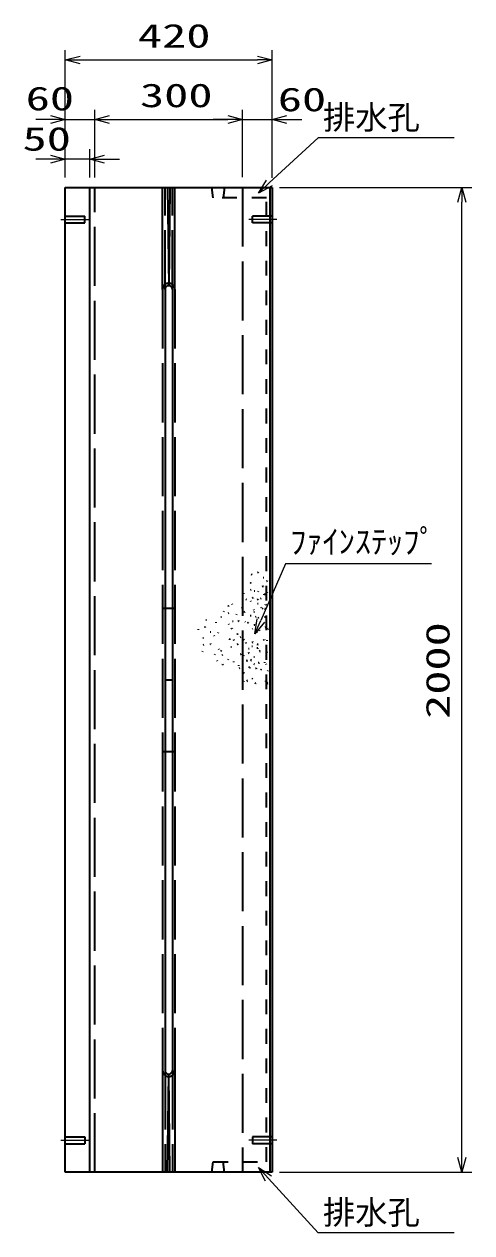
# Model space of a CAD drawing. Units: millimetres on the paper. Extents: x 15 to 1219, y 6 to 859.
# Drawn here: x 624.8 to 670.2, y 370.3 to 493 of the extents above; entities that cross this region are included whole.
import ezdxf
from ezdxf.enums import TextEntityAlignment as Align

# ---------------------------------------------------------------- set-up
doc = ezdxf.new("R2010")
doc.units = ezdxf.units.MM
for name, pattern in [('DASHED', [7.5, 6, -1.5]), ('USER1', [18.5, 12, -1.5, 3.5, -1.5]), ('USER2', [3, 1.5, -1.5])]:
    doc.linetypes.add(name, pattern=pattern)
for name, color, linetype, lineweight in [('D-BMK（構造物基準線）', 2, 'USER1', 18), ('D-STR-DIM（寸法）', 7, 'Continuous', 13), ('D-STR-HTXT（WS-旗）', 7, 'Continuous', 13), ('D-STR-HTXT（旗上げ）', 7, 'Continuous', 13), ('D-STR（構造物WS）', 1, 'Continuous', 35), ('D-STR（構造物）', 1, 'Continuous', 35)]:
    doc.layers.add(name, color=color, linetype=linetype, lineweight=lineweight)
doc.styles.add('ＭＳ ゴシック', font='')
doc.styles.get('ＭＳ ゴシック').set_extended_font_data('MS Gothic')

# ---------------------------------------------------------------- blocks, each defined once
blk = doc.blocks.new('_Open30')
at = {"color": 7, "linetype": 'Continuous', "lineweight": 13}
for p, q in [((-1, 0.2679), (0, 0)), ((0, 0), (-1, -0.2679)), ((0, 0), (-1, 0))]:
    blk.add_line(p, q, dxfattribs=at)

msp = doc.modelspace()

# ---------------------------------------------------------------- linework, layer by layer
at = {"layer": 'D-BMK（構造物基準線）'}
for p, q in [((628.498, 473.156), (631.348, 473.156)), ((650.422, 473.156), (647.573, 473.156)), ((628.498, 379.656), (631.348, 379.656)), ((650.422, 379.656), (647.573, 379.656))]:
    msp.add_line(p, q, dxfattribs=at)
at = {"layer": 'D-STR-DIM（寸法）'}
for p, q in [((628.96, 484.303), (628.96, 490.353)), ((649.96, 484.333), (649.96, 490.353)), ((630.46, 489.353), (648.46, 489.353)), ((628.96, 477.406), (628.96, 484.303)), ((631.96, 477.458), (631.96, 484.303)), ((631.96, 477.406), (631.96, 484.303)), ((646.96, 477.473), (646.96, 484.303)), ((646.96, 477.443), (646.96, 484.303)), ((649.96, 477.376), (649.96, 484.303)), ((627.46, 483.303), (625.96, 483.303)), ((628.96, 483.303), (631.96, 483.303)), ((633.46, 483.303), (634.96, 483.303)), ((633.46, 483.303), (645.46, 483.303)), ((645.46, 483.303), (643.96, 483.303)), ((646.96, 483.303), (649.96, 483.303)), ((651.46, 483.303), (652.96, 483.303)), ((650.71, 476.406), (670.214, 476.406)), ((669.214, 377.906), (669.214, 474.906)), ((650.71, 376.406), (670.214, 376.406))]:
    msp.add_line(p, q, dxfattribs=at)
at = {"layer": 'D-STR-HTXT（WS-旗）'}
for points in [[(668.414, 481.452), (654.626, 481.452), (649.668, 476.863)], [(668.414, 370.258), (654.626, 370.258), (649.578, 375.79)]]:
    msp.add_lwpolyline(points, dxfattribs=at)
at = {"layer": 'D-STR-HTXT（旗上げ）'}
for p, q in [((628.96, 477.406), (628.96, 480.29)), ((631.46, 477.406), (631.46, 480.29)), ((627.46, 479.29), (625.96, 479.29)), ((631.46, 479.29), (628.96, 479.29)), ((632.96, 479.29), (634.46, 479.29))]:
    msp.add_line(p, q, dxfattribs=at)
msp.add_lwpolyline([(666.133, 438.194), (651.303, 438.194), (648.804, 432.443)], dxfattribs=at)
at = {"layer": 'D-STR（構造物WS）', "linetype": 'USER2'}
for p, q in [((643.978, 475.356), (643.839, 476.406)), ((645.11, 476.406), (644.982, 475.356)), ((649.385, 475.356), (643.978, 475.356)), ((649.385, 377.456), (649.385, 475.356)), ((643.839, 376.406), (643.978, 377.456)), ((643.978, 377.456), (649.385, 377.456)), ((645.11, 376.406), (644.982, 377.456))]:
    msp.add_line(p, q, dxfattribs=at)
at = {"layer": 'D-STR（構造物）'}
for p, q in [((628.96, 376.406), (628.96, 476.406)), ((628.96, 476.406), (649.96, 476.406)), ((631.46, 376.406), (631.46, 476.406)), ((638.835, 466.058), (638.835, 476.406)), ((638.835, 466.058), (638.835, 476.406)), ((639.335, 476.406), (639.46, 466.433)), ((639.585, 476.406), (639.46, 466.433)), ((640.085, 466.058), (640.085, 476.406)), ((649.71, 476.406), (649.71, 376.406)), ((649.96, 476.406), (649.96, 376.406)), ((639.085, 466.058), (639.085, 386.755)), ((639.835, 466.058), (639.835, 386.755)), ((647.842, 437.138), (647.915, 437.118)), ((648.468, 437.313), (648.525, 437.361)), ((648.525, 437.361), (648.574, 437.304)), ((647.728, 436.283), (647.781, 436.23)), ((647.781, 436.23), (647.834, 436.283)), ((649.027, 435.874), (648.955, 435.855)), ((649.008, 435.947), (649.027, 435.874)), ((649.043, 436.807), (649.118, 436.807)), ((649.391, 436.422), (649.444, 436.475)), ((649.444, 436.475), (649.497, 436.422)), ((647.074, 435.147), (647.068, 435.222)), ((647.362, 434.549), (647.292, 434.575)), ((647.821, 435.561), (647.757, 435.523)), ((647.992, 434.738), (647.93, 434.695)), ((647.992, 434.738), (648.035, 434.676)), ((648.208, 435.411), (648.134, 435.424)), ((648.425, 434.561), (648.487, 434.604)), ((648.487, 434.604), (648.53, 434.543)), ((648.547, 435.339), (648.573, 435.41)), ((648.756, 434.664), (648.824, 434.696)), ((649.144, 435.037), (649.157, 435.111)), ((649.157, 435.111), (649.231, 435.098)), ((649.339, 435.237), (649.4, 435.28)), ((649.4, 435.28), (649.443, 435.219)), ((640.085, 433.665), (638.835, 433.665)), ((645.056, 433.31), (645.076, 433.382)), ((645.529, 433.892), (645.476, 433.945)), ((645.529, 433.892), (645.582, 433.945)), ((645.945, 434.069), (645.907, 434.134)), ((646.91, 433.69), (646.853, 433.641)), ((647.095, 433.354), (647.157, 433.311)), ((647.157, 433.311), (647.114, 433.249)), ((647.775, 434.433), (647.807, 434.365)), ((648.102, 433.324), (648.177, 433.324)), ((648.121, 433.495), (648.108, 433.569)), ((648.534, 434.134), (648.459, 434.14)), ((648.878, 433.718), (648.83, 433.775)), ((648.989, 433.66), (648.927, 433.617)), ((649.032, 433.598), (648.989, 433.66)), ((649.28, 433.607), (649.207, 433.621)), ((649.267, 433.534), (649.28, 433.607)), ((649.271, 433.986), (649.309, 434.051)), ((649.309, 434.051), (649.374, 434.013)), ((643.304, 432.478), (643.229, 432.485)), ((644.269, 432.188), (644.275, 432.262)), ((644.747, 432.803), (644.822, 432.809)), ((645.504, 433.185), (645.569, 433.223)), ((645.523, 432.095), (645.554, 432.027)), ((646.012, 432.336), (645.937, 432.342)), ((646.321, 433.072), (646.295, 433.002)), ((646.572, 432.358), (646.504, 432.326)), ((646.572, 432.358), (646.54, 432.426)), ((647.259, 432.252), (647.211, 432.31)), ((647.511, 432.213), (647.447, 432.176)), ((647.474, 432.278), (647.511, 432.213)), ((647.738, 432.953), (647.812, 432.947)), ((648.188, 432.006), (648.169, 432.079)), ((648.346, 432.803), (648.274, 432.783)), ((648.509, 432.766), (648.57, 432.723)), ((648.57, 432.723), (648.527, 432.661)), ((649.19, 432.81), (649.264, 432.823)), ((649.264, 432.823), (649.277, 432.749)), ((642.464, 431.566), (642.444, 431.493)), ((643.147, 431.789), (643.089, 431.741)), ((643.195, 431.732), (643.147, 431.789)), ((643.74, 431.235), (643.665, 431.235)), ((644.118, 430.85), (644.065, 430.903)), ((644.487, 431.151), (644.519, 431.219)), ((645.798, 431.598), (645.855, 431.646)), ((645.855, 431.646), (645.903, 431.589)), ((646.373, 431.092), (646.448, 431.092)), ((646.448, 431.092), (646.448, 431.017)), ((647.952, 431.606), (647.914, 431.541)), ((648.116, 431.987), (648.188, 432.006)), ((648.375, 431.25), (648.362, 431.176)), ((648.629, 431.439), (648.568, 431.396)), ((648.629, 431.439), (648.672, 431.378)), ((649.32, 431.755), (649.246, 431.742)), ((649.333, 431.681), (649.32, 431.755)), ((649.562, 431.584), (649.5, 431.627)), ((649.519, 431.523), (649.562, 431.584)), ((642.916, 430.689), (642.991, 430.689)), ((643.02, 429.972), (642.963, 429.924)), ((643.685, 429.983), (643.749, 430.021)), ((643.749, 430.021), (643.712, 430.086)), ((645.624, 430.547), (645.624, 430.472)), ((645.699, 430.547), (645.624, 430.547)), ((645.761, 429.776), (645.831, 429.751)), ((646.092, 430.42), (646.073, 430.492)), ((646.475, 430.027), (646.407, 429.995)), ((646.507, 429.959), (646.475, 430.027)), ((646.774, 430.76), (646.721, 430.707)), ((647.053, 430.525), (646.995, 430.477)), ((647.053, 430.525), (647.101, 430.468)), ((647.238, 430.189), (647.299, 430.146)), ((647.299, 430.146), (647.256, 430.085)), ((647.955, 429.782), (647.88, 429.789)), ((647.942, 430.196), (648, 430.245)), ((648, 430.245), (647.952, 430.302)), ((648.489, 429.638), (648.416, 429.619)), ((648.509, 430.012), (648.437, 430.031)), ((648.508, 429.566), (648.489, 429.638)), ((648.49, 429.939), (648.509, 430.012)), ((649.07, 430.452), (649.131, 430.495)), ((649.131, 430.495), (649.174, 430.434)), ((649.423, 430.443), (649.41, 430.369)), ((642.881, 429.334), (642.861, 429.261)), ((644.125, 429.024), (644.1, 428.953)), ((644.345, 428.377), (644.376, 428.309)), ((644.579, 429.488), (644.56, 429.561)), ((644.764, 429.4), (644.699, 429.363)), ((644.764, 429.4), (644.801, 429.335)), ((644.887, 428.932), (644.941, 428.985)), ((645.504, 428.44), (645.523, 428.512)), ((646.806, 429.01), (646.738, 428.978)), ((646.837, 428.942), (646.806, 429.01)), ((647.084, 428.908), (647.058, 428.837)), ((647.426, 428.358), (647.353, 428.377)), ((647.406, 428.285), (647.426, 428.358)), ((647.578, 429.111), (647.506, 429.091)), ((647.633, 429.559), (647.558, 429.559)), ((647.559, 429.183), (647.578, 429.111)), ((647.846, 428.41), (647.793, 428.463)), ((647.793, 428.357), (647.846, 428.41)), ((648.103, 428.736), (648.178, 428.736)), ((648.675, 429.28), (648.732, 429.329)), ((648.732, 429.329), (648.684, 429.386)), ((649.428, 429.246), (649.422, 429.171)), ((644.868, 427.953), (644.925, 428.001)), ((644.925, 428.001), (644.973, 427.944)), ((646.024, 428.277), (646.03, 428.203)), ((646.549, 427.906), (646.549, 427.831)), ((646.665, 427.613), (646.612, 427.56)), ((647.095, 427.157), (647.095, 427.082)), ((647.649, 427.675), (647.592, 427.627)), ((647.649, 427.675), (647.601, 427.732)), ((647.739, 427.6), (647.739, 427.675)), ((648.163, 427.956), (648.095, 427.988)), ((648.27, 427.599), (648.345, 427.592)), ((648.345, 427.592), (648.338, 427.518)), ((648.615, 428.127), (648.543, 428.147)), ((648.615, 428.127), (648.596, 428.055)), ((648.839, 427.444), (648.781, 427.396)), ((648.79, 427.502), (648.839, 427.444)), ((649.199, 428.125), (649.206, 428.2)), ((649.396, 427.973), (649.347, 428.03)), ((649.528, 427.287), (649.535, 427.362)), ((639.085, 426.406), (639.835, 426.406)), ((647.095, 427.082), (647.02, 427.082)), ((647.079, 426.303), (647.048, 426.235)), ((647.444, 426.32), (647.391, 426.373)), ((647.391, 426.267), (647.444, 426.32)), ((647.9, 426.579), (647.953, 426.526)), ((648.201, 426.104), (648.269, 426.072)), ((648.269, 426.072), (648.237, 426.004)), ((649.306, 426.241), (649.312, 426.316)), ((649.444, 426.04), (649.502, 426.088)), ((649.502, 426.088), (649.454, 426.146)), ((638.835, 419.147), (640.085, 419.147)), ((638.835, 386.755), (638.835, 376.406)), ((640.085, 386.755), (640.085, 376.406)), ((639.335, 376.406), (639.46, 386.38)), ((639.335, 376.406), (639.46, 386.38)), ((639.585, 376.406), (639.46, 386.38)), ((639.585, 376.406), (639.46, 386.38)), ((649.96, 376.406), (628.96, 376.406))]:
    msp.add_line(p, q, dxfattribs=at)
at = {"layer": 'D-STR（構造物）', "linetype": 'DASHED'}
for p, q in [((631.96, 376.406), (631.96, 476.406)), ((639.085, 466.058), (639.085, 476.406)), ((639.835, 466.058), (639.835, 476.406)), ((646.96, 476.406), (646.96, 376.406)), ((628.96, 473.506), (630.96, 473.506)), ((628.96, 472.806), (630.96, 472.806)), ((630.96, 472.806), (630.96, 473.506)), ((647.96, 472.806), (647.96, 473.506)), ((649.96, 473.506), (647.96, 473.506)), ((649.96, 472.806), (647.96, 472.806)), ((638.835, 466.058), (638.835, 386.755)), ((640.085, 466.058), (640.085, 386.755)), ((639.085, 386.755), (639.085, 376.406)), ((639.835, 386.755), (639.835, 376.406)), ((628.96, 380.006), (630.96, 380.006)), ((628.96, 379.306), (630.96, 379.306)), ((630.96, 380.006), (630.96, 379.306)), ((649.96, 380.006), (647.96, 380.006)), ((647.96, 380.006), (647.96, 379.306)), ((649.96, 379.306), (647.96, 379.306))]:
    msp.add_line(p, q, dxfattribs=at)
for centre, start, end in [((639.46, 466.058), 0, 180), ((639.46, 386.755), 180, 0)]:
    msp.add_arc(centre, 0.625, start, end, dxfattribs=at)
at = {"layer": 'D-STR（構造物）'}
for centre, start, end in [((639.46, 466.058), 0, 180), ((639.46, 386.755), 180, 0)]:
    msp.add_arc(centre, 0.375, start, end, dxfattribs=at)

# ---------------------------------------------------------------- block references
at = {"layer": 'D-STR-DIM（寸法）', "xscale": 1.5, "yscale": 1.5}
for p, rotation in [((628.96, 489.353), 180), ((631.96, 483.303), 180), ((631.96, 483.303), 180), ((649.96, 483.303), 180), ((669.214, 476.406), 90), ((669.214, 376.406), 270)]:
    msp.add_blockref('_Open30', p, dxfattribs=dict(at, rotation=rotation))
for p in [(649.96, 489.353), (628.96, 483.303), (646.96, 483.303), (646.96, 483.303)]:
    msp.add_blockref('_Open30', p, dxfattribs=at)
at = {"layer": 'D-STR-HTXT（WS-旗）', "xscale": 1.5, "yscale": 1.5}
for p, rotation in [((648.567, 475.844), 222.78711), ((648.567, 376.898), 132.37661)]:
    msp.add_blockref('_Open30', p, dxfattribs=dict(at, rotation=rotation))
at = {"layer": 'D-STR-HTXT（旗上げ）', "xscale": 1.5, "yscale": 1.5}
msp.add_blockref('_Open30', (628.96, 479.29), dxfattribs=at)
for p, rotation in [((631.46, 479.29), 180), ((648.206, 431.068), 246.50838)]:
    msp.add_blockref('_Open30', p, dxfattribs=dict(at, rotation=rotation))

# ---------------------------------------------------------------- texts
at = {"layer": 'D-STR-DIM（寸法）', "style": 'ＭＳ ゴシック', "width": 1.5}
for s, p in [('420', (636.335, 489.89)), ('60', (624.946, 483.521)), ('300', (636.544, 483.84)), ('60', (650.53, 483.426))]:
    msp.add_text(s, height=2.405, dxfattribs=at).set_placement(p, align=Align.BOTTOM_LEFT)
msp.add_text('2000', height=2.405, rotation=90, dxfattribs=at).set_placement((668.676, 422.448), align=Align.BOTTOM_LEFT)
at = {"layer": 'D-STR-HTXT（WS-旗）', "style": 'ＭＳ ゴシック'}
for p in [(655.106, 481.604), (655.106, 370.409)]:
    msp.add_text('排水孔', height=2.405, dxfattribs=at).set_placement(p, align=Align.BOTTOM_LEFT)
at = {"layer": 'D-STR-HTXT（旗上げ）', "style": 'ＭＳ ゴシック', "width": 1.5}
msp.add_text('50', height=2.405, dxfattribs=at).set_placement((624.628, 479.424), align=Align.BOTTOM_LEFT)
at = {"layer": 'D-STR-HTXT（旗上げ）', "style": 'ＭＳ ゴシック'}
msp.add_text('ﾌｧｲﾝｽﾃｯﾌﾟ', height=2.405, dxfattribs=at).set_placement((651.783, 438.518), align=Align.BOTTOM_LEFT)

doc.saveas('drawing.dxf')
